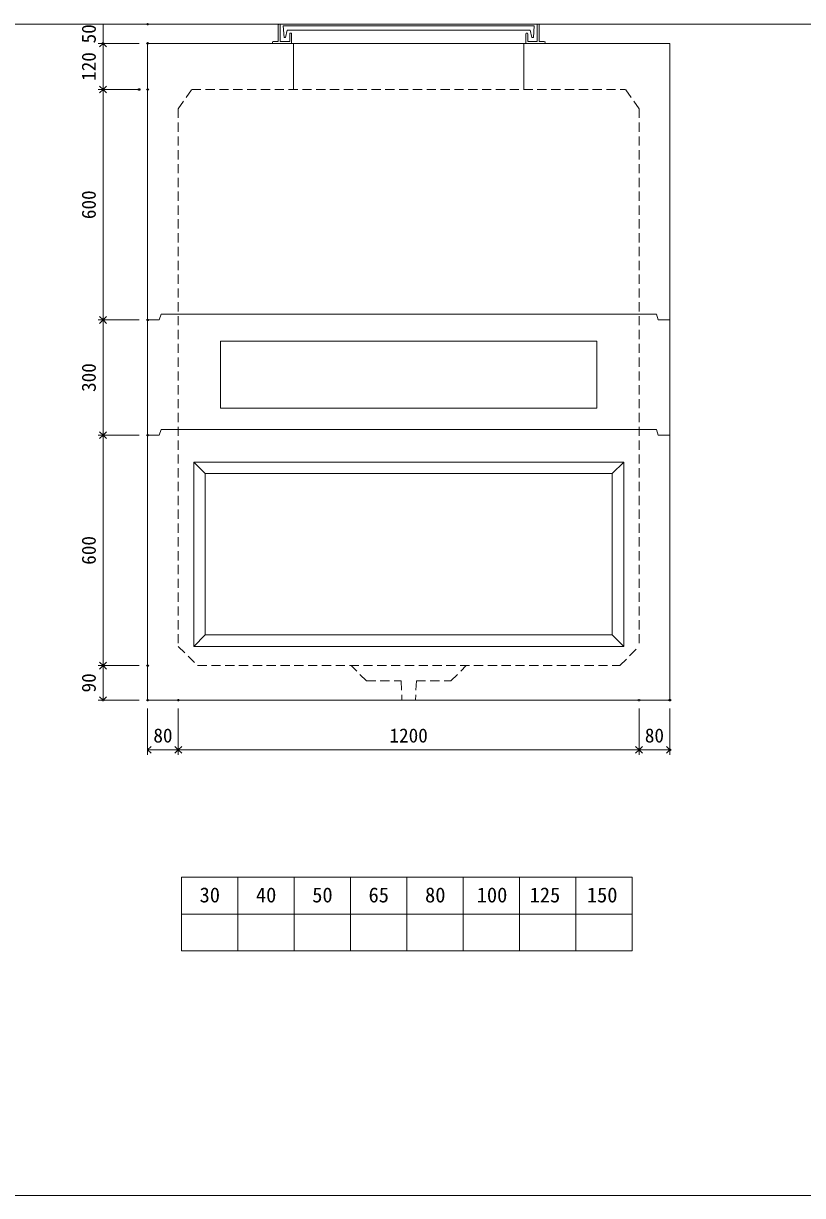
# Model space of a CAD drawing. Units: millimetres, scale not verified. Extents: x -6420 to 6420, y -3047 to 3047.
# Drawn here: x 2362 to 4391, y -2653 to 399 of the extents above; entities that cross this region are included whole.
import ezdxf
from ezdxf.enums import TextEntityAlignment as Align

# ---------------------------------------------------------------- set-up
doc = ezdxf.new("R2010")
doc.units = ezdxf.units.MM
doc.header["$LTSCALE"] = 20
doc.header["$PDMODE"] = 32
doc.header["$PDSIZE"] = 4
doc.linetypes.add('DASHED1', pattern=[1.8, 1.2, -0.6])
doc.linetypes.add('USER2', pattern=[50.8, 31.75, -6.35, 6.35, -6.35])
doc.layers.add('0-1_Defpoints', color=7, linetype='Continuous')
for name, color, linetype, lineweight in [('0-2_waku', 7, 'Continuous', 18), ('0-3_gaikei', 7, 'Continuous', 18), ('0-4_kakure', 7, 'DASHED1', 5), ('0-5_sunpou', 7, 'Continuous', 5), ('0-8_uchigawa', 6, 'Continuous', 18), ('0-A_futa', 3, 'Continuous', 18), ('0-B_GL', 4, 'Continuous', 18), ('0-D_文字１', 7, 'Continuous', 18), ('1-2_uchigawa2', 6, 'USER2', 18)]:
    doc.layers.add(name, color=color, linetype=linetype, lineweight=lineweight)
doc.styles.add('ＭＳ ゴシック', font='')
doc.styles.get('ＭＳ ゴシック').set_extended_font_data('MS Gothic')

# ---------------------------------------------------------------- blocks, each defined once
blk = doc.blocks.new('_Open90')
at = {"layer": '0-5_sunpou'}
blk.add_line((0, 0), (-1, 0), dxfattribs=at)
blk.add_lwpolyline([(-0.5, 0.5), (0, 0), (-0.5, -0.5)], dxfattribs=at)
blk = doc.blocks.new('D59')
at = {"layer": '0-1_Defpoints'}
for p in [(5268.24, 1906.83), (5152.23, 1306.83), (5268.24, 1306.83)]:
    blk.add_point(p, dxfattribs=at)
at = {"layer": '0-5_sunpou'}
for p, q in [((5246.24, 1906.83), (5139.23, 1906.83)), ((5152.23, 1888.83), (5152.23, 1324.83)), ((5246.24, 1306.83), (5139.23, 1306.83))]:
    blk.add_line(p, q, dxfattribs=at)
at = {"layer": '0-5_sunpou', "xscale": 18, "yscale": 18}
for p, rotation in [((5152.23, 1906.83), 90), ((5152.23, 1306.83), 270)]:
    blk.add_blockref('_Open90', p, dxfattribs=dict(at, rotation=rotation))
at = {"layer": '0-5_sunpou', "style": 'ＭＳ ゴシック'}
blk.add_text('600', height=36.66, rotation=90, dxfattribs=at).set_placement((5144.23, 1569.33), align=Align.BOTTOM_LEFT)
blk = doc.blocks.new('D60')
at = {"layer": '0-1_Defpoints'}
for p in [(5268.24, 1306.83), (5152.23, 1216.83), (5268.24, 1216.83)]:
    blk.add_point(p, dxfattribs=at)
at = {"layer": '0-5_sunpou'}
for p, q in [((5246.24, 1306.83), (5139.23, 1306.83)), ((5152.23, 1288.83), (5152.23, 1234.83)), ((5246.24, 1216.83), (5139.23, 1216.83))]:
    blk.add_line(p, q, dxfattribs=at)
at = {"layer": '0-5_sunpou', "xscale": 18, "yscale": 18}
for p, rotation in [((5152.23, 1306.83), 90), ((5152.23, 1216.83), 270)]:
    blk.add_blockref('_Open90', p, dxfattribs=dict(at, rotation=rotation))
at = {"layer": '0-5_sunpou', "style": 'ＭＳ ゴシック'}
blk.add_text('90', height=36.66, rotation=90, dxfattribs=at).set_placement((5144.23, 1236.83), align=Align.BOTTOM_LEFT)
blk = doc.blocks.new('D61')
at = {"layer": '0-1_Defpoints'}
for p in [(5268.24, 1216.83), (5348.24, 1216.83), (5348.24, 1087.51)]:
    blk.add_point(p, dxfattribs=at)
at = {"layer": '0-5_sunpou'}
for p, q in [((5268.24, 1194.83), (5268.24, 1074.51)), ((5348.24, 1194.83), (5348.24, 1074.51)), ((5286.24, 1087.51), (5330.24, 1087.51))]:
    blk.add_line(p, q, dxfattribs=at)
at = {"layer": '0-5_sunpou', "xscale": 18, "yscale": 18, "rotation": 180}
blk.add_blockref('_Open90', (5268.24, 1087.51), dxfattribs=at)
at = {"layer": '0-5_sunpou', "xscale": 18, "yscale": 18}
blk.add_blockref('_Open90', (5348.24, 1087.51), dxfattribs=at)
at = {"layer": '0-5_sunpou', "style": 'ＭＳ ゴシック'}
blk.add_text('80', height=36.66, dxfattribs=at).set_placement((5283.24, 1095.51), align=Align.BOTTOM_LEFT)
blk = doc.blocks.new('D62')
at = {"layer": '0-1_Defpoints'}
for p in [(5348.24, 1216.83), (6548.24, 1216.83), (6548.24, 1087.51)]:
    blk.add_point(p, dxfattribs=at)
at = {"layer": '0-5_sunpou'}
for p, q in [((5348.24, 1194.83), (5348.24, 1074.51)), ((6548.24, 1194.83), (6548.24, 1074.51)), ((5366.24, 1087.51), (6530.24, 1087.51))]:
    blk.add_line(p, q, dxfattribs=at)
at = {"layer": '0-5_sunpou', "xscale": 18, "yscale": 18, "rotation": 180}
blk.add_blockref('_Open90', (5348.24, 1087.51), dxfattribs=at)
at = {"layer": '0-5_sunpou', "xscale": 18, "yscale": 18}
blk.add_blockref('_Open90', (6548.24, 1087.51), dxfattribs=at)
at = {"layer": '0-5_sunpou', "style": 'ＭＳ ゴシック'}
blk.add_text('1200', height=36.66, dxfattribs=at).set_placement((5898.24, 1095.51), align=Align.BOTTOM_LEFT)
blk = doc.blocks.new('D63')
at = {"layer": '0-1_Defpoints'}
for p in [(6548.24, 1216.83), (6628.24, 1216.83), (6628.24, 1087.51)]:
    blk.add_point(p, dxfattribs=at)
at = {"layer": '0-5_sunpou'}
for p, q in [((6548.24, 1194.83), (6548.24, 1074.51)), ((6628.24, 1194.83), (6628.24, 1074.51)), ((6566.24, 1087.51), (6610.24, 1087.51))]:
    blk.add_line(p, q, dxfattribs=at)
at = {"layer": '0-5_sunpou', "xscale": 18, "yscale": 18, "rotation": 180}
blk.add_blockref('_Open90', (6548.24, 1087.51), dxfattribs=at)
at = {"layer": '0-5_sunpou', "xscale": 18, "yscale": 18}
blk.add_blockref('_Open90', (6628.24, 1087.51), dxfattribs=at)
at = {"layer": '0-5_sunpou', "style": 'ＭＳ ゴシック'}
blk.add_text('80', height=36.66, dxfattribs=at).set_placement((6563.24, 1095.51), align=Align.BOTTOM_LEFT)
blk = doc.blocks.new('D64')
at = {"layer": '0-1_Defpoints'}
for p in [(5268.24, 2926.83), (5152.23, 2806.83), (5268.24, 2806.83)]:
    blk.add_point(p, dxfattribs=at)
at = {"layer": '0-5_sunpou'}
for p, q in [((5246.24, 2926.83), (5139.23, 2926.83)), ((5152.23, 2908.83), (5152.23, 2824.83)), ((5246.24, 2806.83), (5139.23, 2806.83))]:
    blk.add_line(p, q, dxfattribs=at)
at = {"layer": '0-5_sunpou', "xscale": 18, "yscale": 18}
for p, rotation in [((5152.23, 2926.83), 90), ((5152.23, 2806.83), 270)]:
    blk.add_blockref('_Open90', p, dxfattribs=dict(at, rotation=rotation))
at = {"layer": '0-5_sunpou', "style": 'ＭＳ ゴシック'}
blk.add_text('120', height=36.66, rotation=90, dxfattribs=at).set_placement((5144.23, 2829.33), align=Align.BOTTOM_LEFT)
blk = doc.blocks.new('D65')
at = {"layer": '0-1_Defpoints'}
for p in [(5246.24, 2806.83), (5152.23, 2206.83), (5268.24, 2206.83)]:
    blk.add_point(p, dxfattribs=at)
at = {"layer": '0-5_sunpou'}
for p, q in [((5224.24, 2806.83), (5139.23, 2806.83)), ((5152.23, 2788.83), (5152.23, 2224.83)), ((5246.24, 2206.83), (5139.23, 2206.83))]:
    blk.add_line(p, q, dxfattribs=at)
at = {"layer": '0-5_sunpou', "xscale": 18, "yscale": 18}
for p, rotation in [((5152.23, 2806.83), 90), ((5152.23, 2206.83), 270)]:
    blk.add_blockref('_Open90', p, dxfattribs=dict(at, rotation=rotation))
at = {"layer": '0-5_sunpou', "style": 'ＭＳ ゴシック'}
blk.add_text('600', height=36.66, rotation=90, dxfattribs=at).set_placement((5144.23, 2469.33), align=Align.BOTTOM_LEFT)
blk = doc.blocks.new('D66')
at = {"layer": '0-1_Defpoints'}
for p in [(5268.24, 2206.83), (5152.23, 1906.83), (5268.24, 1906.83)]:
    blk.add_point(p, dxfattribs=at)
at = {"layer": '0-5_sunpou'}
for p, q in [((5246.24, 2206.83), (5139.23, 2206.83)), ((5152.23, 2188.83), (5152.23, 1924.83)), ((5246.24, 1906.83), (5139.23, 1906.83))]:
    blk.add_line(p, q, dxfattribs=at)
at = {"layer": '0-5_sunpou', "xscale": 18, "yscale": 18}
for p, rotation in [((5152.23, 2206.83), 90), ((5152.23, 1906.83), 270)]:
    blk.add_blockref('_Open90', p, dxfattribs=dict(at, rotation=rotation))
at = {"layer": '0-5_sunpou', "style": 'ＭＳ ゴシック'}
blk.add_text('300', height=36.66, rotation=90, dxfattribs=at).set_placement((5144.23, 2019.33), align=Align.BOTTOM_LEFT)
blk = doc.blocks.new('D45')
at = {"layer": '0-1_Defpoints'}
for p in [(5268.24, 2976.83), (5152.23, 2926.83), (5268.24, 2926.83)]:
    blk.add_point(p, dxfattribs=at)
at = {"layer": '0-5_sunpou'}
for p, q in [((5246.24, 2976.83), (5139.23, 2976.83)), ((5152.23, 2976.83), (5152.23, 2926.83)), ((5246.24, 2926.83), (5139.23, 2926.83))]:
    blk.add_line(p, q, dxfattribs=at)
at = {"layer": '0-5_sunpou', "style": 'ＭＳ ゴシック'}
blk.add_text('50', height=36.66, rotation=90, dxfattribs=at).set_placement((5144.23, 2926.83), align=Align.BOTTOM_LEFT)

msp = doc.modelspace()

# ---------------------------------------------------------------- linework, layer by layer
at = {"layer": '0-2_waku'}
for p, q in [((2773.32, -1824.02), (2773.32, -2016.02)), ((2773.32, -1824.02), (2773.32, -2016.02)), ((2773.32, -1824.02), (2773.32, -2016.02)), ((2773.32, -1824.02), (2773.32, -2016.02)), ((2773.32, -1824.02), (3946.66, -1824.02)), ((2919.99, -1824.02), (2919.99, -2016.02)), ((3066.66, -1824.02), (3066.66, -2016.02)), ((3066.66, -1824.02), (3066.66, -2016.02)), ((3213.32, -1824.02), (3213.32, -2016.02)), ((3359.99, -1824.02), (3359.99, -2016.02)), ((3506.66, -1824.02), (3506.66, -2016.02)), ((3653.32, -1824.02), (3653.32, -2016.02)), ((3799.99, -1824.02), (3799.99, -2016.02)), ((3946.66, -1824.02), (3946.66, -2016.02)), ((2773.32, -1920.02), (3946.66, -1920.02)), ((2773.32, -2016.02), (3946.66, -2016.02)), ((-1740.01, -2653.02), (6419.99, -2653.02))]:
    msp.add_line(p, q, dxfattribs=at)
at = {"layer": '0-3_gaikei'}
for p, q in [((2685, 346.97), (2685, -1363.02)), ((2685, 346.97), (4045, 346.97)), ((4045, 346.97), (4045, -1363.02)), ((2715, -373.02), (2720, -358.02)), ((2720, -358.02), (4010, -358.02)), ((4015, -373.02), (4010, -358.02)), ((2715, -373.02), (2685, -373.02)), ((4045, -373.02), (4015, -373.02)), ((2715, -673.02), (2720, -658.02)), ((2720, -658.02), (4010, -658.02)), ((4015, -673.02), (4010, -658.02)), ((2715, -673.02), (2685, -673.02)), ((4045, -673.02), (4015, -673.02)), ((4045, -1363.02), (2685, -1363.02))]:
    msp.add_line(p, q, dxfattribs=at)
at = {"layer": '0-4_kakure'}
for p, q in [((3065, 346.97), (3065, 226.97)), ((3065, 226.97), (3065, 346.97)), ((3665, 346.97), (3665, 226.97)), ((3665, 226.97), (3665, 346.97)), ((2765, 176.97), (2800, 226.97)), ((2800, 226.97), (3930, 226.97)), ((3965, 176.97), (3930, 226.97)), ((2765, 176.97), (2765, -1223.02)), ((3965, 176.97), (3965, -1223.02)), ((2765, -1223.02), (2815, -1273.02)), ((3915, -1273.02), (3965, -1223.02)), ((2815, -1273.02), (3915, -1273.02)), ((3255, -1313.02), (3215, -1273.02)), ((3255, -1313.02), (3345, -1313.02)), ((3345, -1313.02), (3347.5, -1363.02)), ((3385, -1313.02), (3382.5, -1363.02))]:
    msp.add_line(p, q, dxfattribs=at)
msp.add_lwpolyline([(3385, -1313.02), (3475, -1313.02), (3515, -1273.02)], dxfattribs=at)
at = {"layer": '0-8_uchigawa'}
for p, q in [((2805, -743.02), (3925, -743.02)), ((2805, -743.02), (2805, -1223.02)), ((2805, -743.02), (2835, -773.02)), ((3925, -743.02), (3895, -773.02)), ((3925, -1223.02), (3925, -743.02)), ((2835, -773.02), (3895, -773.02)), ((2835, -773.02), (2835, -1193.02)), ((3895, -1193.02), (3895, -773.02)), ((2805, -1223.02), (2835, -1193.02)), ((2835, -1193.02), (3895, -1193.02)), ((3925, -1223.02), (3895, -1193.02)), ((2805, -1223.02), (3925, -1223.02))]:
    msp.add_line(p, q, dxfattribs=at)
at = {"layer": '0-A_futa'}
for p, q in [((3026.99, 396.97), (3029.99, 396.97)), ((3029.99, 396.97), (3029.99, 351.97)), ((3700, 396.97), (3703, 396.97)), ((3024.99, 394.97), (3024.99, 351.97)), ((3037.81, 392.47), (3692.14, 392.47)), ((3037.81, 392.47), (3040.3, 362.47)), ((3048.33, 381.47), (3044.01, 362.47)), ((3048.33, 381.47), (3681.66, 381.47)), ((3054.99, 371.97), (3054.99, 351.97)), ((3056.99, 373.97), (3057.99, 373.97)), ((3059.99, 371.97), (3059.99, 346.97)), ((3670, 371.97), (3670, 346.97)), ((3673, 373.97), (3672, 373.97)), ((3675, 371.97), (3675, 351.97)), ((3681.66, 381.47), (3685.98, 362.47)), ((3692.14, 392.47), (3689.89, 362.47)), ((3705, 394.97), (3705, 351.97)), ((3009.99, 349.97), (3009.99, 348.97)), ((3011.99, 351.97), (3024.99, 351.97)), ((3065, 346.97), (3011.99, 346.97)), ((3029.99, 351.97), (3054.99, 351.97)), ((3040.3, 362.47), (3044.01, 362.47)), ((3670, 346.97), (3718, 346.97)), ((3689.89, 362.47), (3685.98, 362.47)), ((3718, 351.97), (3705, 351.97)), ((3720, 349.97), (3720, 348.97))]:
    msp.add_line(p, q, dxfattribs=at)
msp.add_lwpolyline([(3700, 396.97), (3700, 351.97), (3675, 351.97)], dxfattribs=at)
for centre, start, end in [((3026.99, 394.97), 90, 180), ((3703, 394.97), 0, 90), ((3056.99, 371.97), 90, 180), ((3057.99, 371.97), 0, 90), ((3672, 371.97), 90, 180), ((3673, 371.97), 0, 90), ((3011.99, 349.97), 90, 180), ((3011.99, 348.97), 180, 270), ((3718, 349.97), 0, 90), ((3718, 348.97), 270, 0)]:
    msp.add_arc(centre, 2, start, end, dxfattribs=at)
at = {"layer": '0-B_GL'}
msp.add_line((-1740.01, 396.97), (6419.99, 396.97), dxfattribs=at)
at = {"layer": '1-2_uchigawa2'}
for p, q in [((2875, -428.02), (3365, -428.02)), ((2875, -428.02), (2875, -603.02)), ((3855, -428.02), (3365, -428.02)), ((3855, -428.02), (3855, -603.02)), ((2875, -603.02), (3364.38, -603.02)), ((3855, -603.02), (3365.61, -603.02))]:
    msp.add_line(p, q, dxfattribs=at)

# ---------------------------------------------------------------- block references
at = {"layer": '0-5_sunpou'}
for name in ['D45', 'D64', 'D65', 'D66', 'D59', 'D60', 'D61', 'D62', 'D63']:
    msp.add_blockref(name, (-2583.24, -2579.86), dxfattribs=at)

# ---------------------------------------------------------------- texts
at = {"layer": '0-D_文字１', "style": 'ＭＳ ゴシック'}
for s, p in [('30', (2820.38, -1901.48)), ('40', (2967.04, -1901.48)), ('50', (3113.71, -1901.48)), ('65', (3260.38, -1901.48)), ('80', (3407.59, -1901.48)), ('100', (3542.08, -1901.48)), ('125', (3679.94, -1901.48)), ('150', (3828.95, -1901.48))]:
    msp.add_text(s, height=39.1, dxfattribs=at).set_placement(p, align=Align.BOTTOM_LEFT)

doc.saveas('drawing.dxf')
